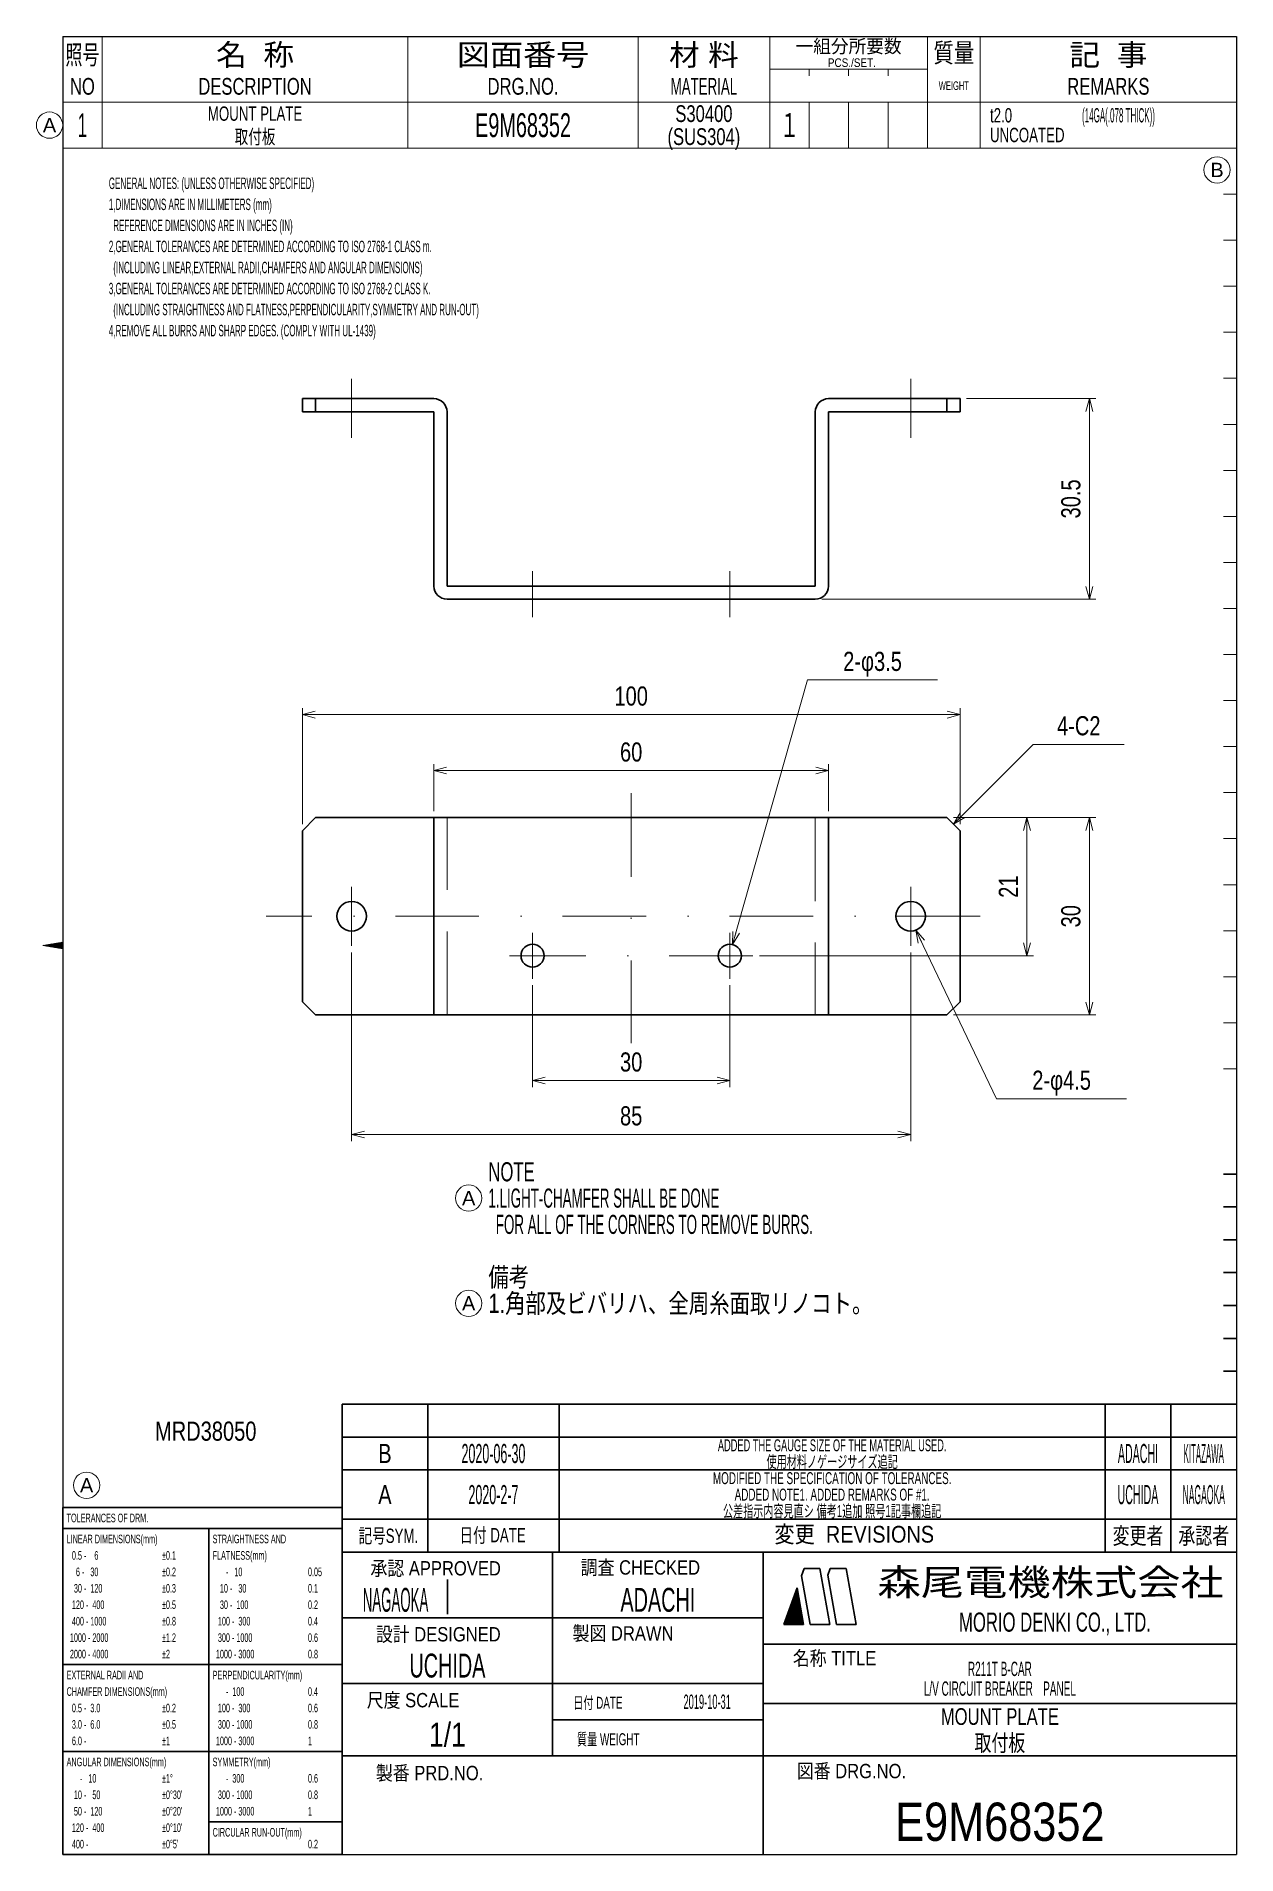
# Model space of a CAD drawing. Header units: millimetres. Extents: x 17 to 199, y 10 to 287.
import ezdxf
from ezdxf.enums import TextEntityAlignment as Align

# ---------------------------------------------------------------- set-up
doc = ezdxf.new("R2010")
doc.units = ezdxf.units.MM
doc.linetypes.add('DASHDOT', pattern=[25.3, 12.7, -6.3, 0, -6.3])
doc.linetypes.add('DASHED', pattern=[19, 12.7, -6.3])
for name, color, linetype in [('GR01_01', 7, 'Continuous'), ('GR01_02', 7, 'Continuous'), ('modified', 7, 'Continuous'), ('図面枠E9M', 7, 'Continuous'), ('表題、部品表', 7, 'Continuous'), ('表題、部品表_02', 7, 'Continuous'), ('表題、部品表_03', 7, 'Continuous')]:
    doc.layers.add(name, color=color, linetype=linetype)
doc.styles.add('HG丸ｺﾞｼｯｸM-PRO', font='')
doc.styles.get('HG丸ｺﾞｼｯｸM-PRO').set_extended_font_data('HG丸ｺﾞｼｯｸM-PRO')

# ---------------------------------------------------------------- blocks, each defined once
blk = doc.blocks.new('BLKF024')
at = {"layer": '図面枠E9M', "color": 4, "linetype": 'Continuous', "lineweight": 13}
for p, q in [((17.775844, 148.495693), (17.786182, 148.50603)), ((17.897062, 148.47549), (17.955887, 148.534315)), ((18.018281, 148.455287), (18.125593, 148.562599)), ((18.139499, 148.435083), (18.295299, 148.590883)), ((18.260717, 148.41488), (18.465004, 148.619167)), ((18.381936, 148.394677), (18.63471, 148.647452)), ((18.503154, 148.374474), (18.804416, 148.675736)), ((18.624372, 148.354271), (18.974121, 148.70402)), ((18.745591, 148.334068), (19.143827, 148.732304)), ((18.866809, 148.313865), (19.313532, 148.760589)), ((18.988027, 148.293662), (19.483238, 148.788873)), ((19.109245, 148.273459), (19.652944, 148.817157)), ((19.230464, 148.253256), (19.822649, 148.845442)), ((19.351682, 148.233053), (19.992355, 148.873726)), ((19.4729, 148.21285), (20.162061, 148.90201)), ((19.594119, 148.192647), (20.331766, 148.930294)), ((19.715337, 148.172444), (20.501472, 148.958579)), ((19.836555, 148.152241), (20.671177, 148.986863)), ((19.957774, 148.132038), (20.75, 148.924264)), ((20.078992, 148.111835), (20.75, 148.782843)), ((20.20021, 148.091632), (20.75, 148.641421)), ((20.321429, 148.071429), (20.75, 148.5)), ((20.442647, 148.051226), (20.75, 148.358579)), ((20.563865, 148.031022), (20.75, 148.217157)), ((20.685083, 148.010819), (20.75, 148.075736))]:
    blk.add_line(p, q, dxfattribs=at)
blk = doc.blocks.new('BLKF025')
at = {"layer": '図面枠E9M', "color": 3, "linetype": 'Continuous', "lineweight": 35}
for p, q in [((131.756831, 48.999879), (132.5833, 49.826349)), ((131.83776, 49.22223), (132.562102, 49.946572)), ((131.918689, 49.44458), (132.540903, 50.066794)), ((131.999617, 49.66693), (132.519705, 50.187017)), ((132.080546, 49.88928), (132.498506, 50.30724)), ((132.161475, 50.111631), (132.477307, 50.427463)), ((132.242404, 50.333981), (132.456109, 50.547686)), ((132.323333, 50.556331), (132.43491, 50.667909)), ((132.404262, 50.778681), (132.413712, 50.788131)), ((130.407871, 45.246757), (132.943675, 47.782561)), ((130.461969, 45.442276), (132.922477, 47.902784)), ((130.542898, 45.664626), (132.901278, 48.023006)), ((130.549292, 45.246757), (132.964874, 47.662338)), ((130.623827, 45.886976), (132.88008, 48.143229)), ((130.690714, 45.246757), (132.986072, 47.542115)), ((130.704756, 46.109327), (132.858881, 48.263452)), ((130.785684, 46.331677), (132.837682, 48.383675)), ((130.832135, 45.246757), (133.007271, 47.421892)), ((130.866613, 46.554027), (132.816484, 48.503898)), ((130.947542, 46.776377), (132.795285, 48.624121)), ((130.973556, 45.246757), (133.028469, 47.301669)), ((131.028471, 46.998727), (132.774087, 48.744343)), ((131.1094, 47.221078), (132.752888, 48.864566)), ((131.114978, 45.246757), (133.049668, 47.181447)), ((131.190329, 47.443428), (132.73169, 48.984789)), ((131.256399, 45.246757), (133.070866, 47.061224)), ((131.271258, 47.665778), (132.710491, 49.105012)), ((131.352186, 47.888128), (132.689293, 49.225235)), ((131.433115, 48.110479), (132.668094, 49.345457)), ((131.514044, 48.332829), (132.646896, 49.46568)), ((131.594973, 48.555179), (132.625697, 49.585903)), ((131.675902, 48.777529), (132.604499, 49.706126)), ((131.397821, 45.246757), (133.092065, 46.941001)), ((131.539242, 45.246757), (133.113263, 46.820778)), ((131.680663, 45.246757), (133.134462, 46.700555)), ((131.822085, 45.246757), (133.15566, 46.580332)), ((131.963506, 45.246757), (133.176859, 46.46011)), ((132.104927, 45.246757), (133.198057, 46.339887)), ((132.246349, 45.246757), (133.219256, 46.219664)), ((132.38777, 45.246757), (133.240455, 46.099441)), ((132.529191, 45.246757), (133.261653, 45.979218)), ((132.670613, 45.246757), (133.282852, 45.858995)), ((132.812034, 45.246757), (133.30405, 45.738773)), ((132.953455, 45.246757), (133.325249, 45.61855)), ((133.094877, 45.246757), (133.346447, 45.498327)), ((133.236298, 45.246757), (133.367646, 45.378104)), ((133.37772, 45.246757), (133.388844, 45.257881))]:
    blk.add_line(p, q, dxfattribs=at)
blk = doc.blocks.new('BLKF023')
at = {"layer": '図面枠E9M', "color": 2, "linetype": 'Continuous', "lineweight": 25}
for p, q in [((20.75, 286.75), (20.75, 10.25)), ((20.75, 286.75), (199.25, 286.75)), ((199.25, 286.75), (199.25, 10.25)), ((20.75, 10.25), (199.25, 10.25))]:
    blk.add_line(p, q, dxfattribs=at)
at = {"layer": '図面枠E9M', "color": 4, "linetype": 'Continuous', "lineweight": 13}
for p, q in [((199.25, 269.75), (197.25, 269.75)), ((199.25, 262.75), (197.25, 262.75)), ((199.25, 255.75), (197.25, 255.75)), ((199.25, 248.75), (197.25, 248.75)), ((199.25, 241.75), (197.25, 241.75)), ((199.25, 234.75), (197.25, 234.75)), ((199.25, 227.75), (197.25, 227.75)), ((199.25, 220.75), (197.25, 220.75)), ((199.25, 213.75), (197.25, 213.75)), ((199.25, 206.75), (197.25, 206.75)), ((199.25, 199.75), (197.25, 199.75)), ((199.25, 192.75), (197.25, 192.75)), ((199.25, 185.75), (197.25, 185.75)), ((199.25, 178.75), (197.25, 178.75)), ((199.25, 171.75), (197.25, 171.75)), ((199.25, 164.75), (197.25, 164.75)), ((199.25, 157.75), (197.25, 157.75)), ((199.25, 150.75), (197.25, 150.75)), ((20.75, 149), (17.75, 148.5)), ((17.75, 148.5), (20.75, 148)), ((199.25, 143.75), (197.25, 143.75)), ((199.25, 136.75), (197.25, 136.75)), ((197.25, 129.75), (199.25, 129.75))]:
    blk.add_line(p, q, dxfattribs=at)
at = {"layer": '図面枠E9M', "color": 3, "linetype": 'Continuous', "lineweight": 35}
for p, q in [((199.25, 113.75), (197.25, 113.75)), ((199.25, 108.75), (197.25, 108.75)), ((199.25, 103.75), (197.25, 103.75)), ((199.25, 98.75), (197.25, 98.75)), ((199.25, 93.75), (197.25, 93.75)), ((199.25, 88.75), (197.25, 88.75)), ((199.25, 83.75), (197.25, 83.75)), ((63.25, 78.75), (199.25, 78.75)), ((63.25, 78.75), (63.25, 10.25)), ((76.25, 78.75), (76.25, 56.25)), ((96.25, 56.25), (96.25, 78.75)), ((179.25, 56.25), (179.25, 78.75)), ((189.25, 56.25), (189.25, 78.75)), ((63.25, 73.75), (199.25, 73.75)), ((63.25, 68.75), (199.25, 68.75)), ((63.25, 61.25), (199.25, 61.25)), ((63.25, 56.25), (199.25, 56.25)), ((95.25, 56.25), (95.25, 25.25)), ((127.25, 56.25), (127.25, 10.25)), ((133.09, 52.65), (133.48, 53.75)), ((134.39, 45.25), (133.09, 52.65)), ((133.48, 53.75), (135.89, 53.75)), ((137.39, 45.25), (135.89, 53.75)), ((137.43, 53.75), (137.07, 52.76)), ((138.39, 45.25), (137.07, 52.76)), ((137.43, 53.75), (139.89, 53.75)), ((141.39, 45.25), (139.89, 53.75)), ((79.27, 52.11), (79.27, 46.8)), ((130.39, 45.25), (132.41, 50.8)), ((133.39, 45.25), (132.41, 50.8)), ((63.25, 46.25), (127.25, 46.25)), ((130.39, 45.25), (133.39, 45.25)), ((134.39, 45.25), (137.39, 45.25)), ((138.39, 45.25), (141.39, 45.25)), ((127.25, 42.25), (199.25, 42.25)), ((63.25, 36.25), (127.25, 36.25)), ((127.25, 33.25), (199.25, 33.25)), ((95.25, 30.75), (127.25, 30.75)), ((63.25, 25.25), (199.25, 25.25))]:
    blk.add_line(p, q, dxfattribs=at)
at = {"layer": '図面枠E9M', "color": 4, "linetype": 'Continuous', "lineweight": 13}
blk.add_blockref('BLKF024', (0, 0), dxfattribs=at)
at = {"layer": '図面枠E9M', "color": 3, "linetype": 'Continuous', "lineweight": 35}
blk.add_blockref('BLKF025', (0, 0), dxfattribs=at)
at = {"layer": '図面枠E9M', "color": 4, "linetype": 'Continuous', "lineweight": 13, "style": 'HG丸ｺﾞｼｯｸM-PRO'}
for s, height, width, p in [('記号SYM.', 2.182, 0.69227, (70.28, 58.74)), ('日付 DATE', 2.182, 0.692507, (86.12, 58.83)), ('変更  REVISIONS', 2.5455, 0.887352, (141.1, 58.97)), ('変更者', 2.545, 0.741121, (184.25, 58.75)), ('承認者', 2.545, 0.741121, (194.25, 58.75)), ('調査 CHECKED', 2.182, 0.863174, (108.59, 53.92)), ('承認 APPROVED', 2.1818, 0.863151, (77.46, 53.79)), ('設計 DESIGNED', 2.1818, 0.862613, (77.86, 43.76)), ('製図 DRAWN', 2.182, 0.863099, (105.95, 43.9)), ('名称 TITLE', 2.182, 0.862489, (138.11, 40.12)), ('尺度 SCALE', 2.182, 0.862581, (74.03, 33.74)), ('日付 DATE', 1.818, 0.618255, (102.13, 33.34)), ('質量 WEIGHT', 1.818, 0.618812, (103.71, 27.8)), ('製番 PRD.NO.', 2.182, 0.863299, (76.54, 22.66)), ('図番 DRG.NO.', 2.182, 0.863083, (140.68, 22.96))]:
    blk.add_text(s, height=height, dxfattribs=dict(at, width=width)).set_placement(p, align=Align.MIDDLE_CENTER)
at = {"layer": '図面枠E9M', "color": 2, "linetype": 'Continuous', "lineweight": 25, "style": 'HG丸ｺﾞｼｯｸM-PRO', "width": 1.206081}
blk.add_text('森尾電機株式会社', height=4, dxfattribs=at).set_placement((170.97, 51.68), align=Align.MIDDLE_CENTER)
at = {"layer": '図面枠E9M', "color": 3, "linetype": 'Continuous', "lineweight": 35, "style": 'HG丸ｺﾞｼｯｸM-PRO', "width": 0.652197}
blk.add_text('MORIO DENKI CO., LTD.', height=2.9091, dxfattribs=at).set_placement((171.63, 45.61), align=Align.MIDDLE_CENTER)
blk = doc.blocks.new('BLKF026')
at = {"layer": '図面枠E9M', "color": 3, "linetype": 'Continuous', "lineweight": 35, "style": 'HG丸ｺﾞｼｯｸM-PRO'}
for s, height, width, p in [('B', 2.91, 0.78204, (69.75, 71.25)), ('2020-06-30', 2.909, 0.488281, (86.25, 71.25)), ('ADDED THE GAUGE SIZE OF THE MATERIAL USED.', 1.8182, 0.578029, (137.75, 72.5)), ('ADACHI', 2.909, 0.415454, (184.25, 71.25)), ('KITAZAWA', 2.909, 0.308644, (194.25, 71.25)), ('A', 2.91, 0.782973, (69.75, 65)), ('2020-2-7', 2.909, 0.488281, (86.25, 65)), ('MODIFIED THE SPECIFICATION OF TOLERANCES.', 1.8182, 0.618603, (137.75, 67.5)), ('UCHIDA', 2.909, 0.415827, (184.25, 65)), ('NAGAOKA', 2.909, 0.334453, (194.25, 65)), ('NAGAOKA', 3.636, 0.414524, (71.36, 49)), ('ADACHI', 3.636, 0.619335, (111.25, 49)), ('UCHIDA', 3.636, 0.61989, (79.25, 39)), ('R211T B-CAR', 2.1818, 0.521736, (163.25, 38.5)), ('L/V CIRCUIT BREAKER\u3000PANEL', 2.1818, 0.522183, (163.25, 35.5)), ('2019-10-31', 2.182, 0.482412, (118.75, 33.5)), ('1/1', 3.636, 0.828847, (79.25, 28.5)), ('MOUNT PLATE', 2.5455, 0.741539, (163.25, 31.25)), ('E9M68352', 5.818, 0.845879, (163.25, 15.25))]:
    blk.add_text(s, height=height, dxfattribs=dict(at, width=width)).set_placement(p, align=Align.MIDDLE_CENTER)
blk = doc.blocks.new('BLKF027')
at = {"layer": 'GR01_01', "color": 3, "linetype": 'Continuous', "lineweight": 35}
for p, q in [((57.19, 165.95), (59.19, 167.95)), ((57.19, 165.95), (57.19, 139.95)), ((155.19, 167.95), (59.19, 167.95)), ((77.19, 167.95), (77.19, 137.95)), ((137.19, 137.95), (137.19, 167.95)), ((155.19, 167.95), (157.19, 165.95)), ((157.19, 165.95), (157.19, 139.95)), ((59.19, 137.95), (57.19, 139.95)), ((157.19, 139.95), (155.19, 137.95)), ((155.19, 137.95), (59.19, 137.95))]:
    blk.add_line(p, q, dxfattribs=at)
at = {"layer": 'GR01_01', "color": 4, "linetype": 'DASHED', "lineweight": 13}
for p, q in [((79.19, 137.95), (79.19, 167.95)), ((135.19, 167.95), (135.19, 137.95))]:
    blk.add_line(p, q, dxfattribs=at)
at = {"layer": 'GR01_01', "color": 3, "linetype": 'Continuous', "lineweight": 35}
for centre, radius in [((64.69, 152.95), 2.25), ((149.69, 152.95), 2.25), ((92.19, 146.95), 1.75), ((122.19, 146.95), 1.75)]:
    blk.add_circle(centre, radius, dxfattribs=at)
blk = doc.blocks.new('BLKF028')
at = {"layer": 'GR01_01', "color": 3, "linetype": 'Continuous', "lineweight": 35}
for p, q in [((57.19, 229.66), (57.19, 231.66)), ((57.19, 231.66), (77.19, 231.66)), ((77.19, 229.66), (57.19, 229.66)), ((59.19, 231.66), (59.19, 229.66)), ((77.19, 203.16), (77.19, 229.66)), ((79.19, 203.16), (79.19, 229.66)), ((135.19, 229.66), (135.19, 203.16)), ((157.19, 231.66), (137.19, 231.66)), ((137.19, 229.66), (137.19, 203.16)), ((157.19, 229.66), (137.19, 229.66)), ((155.19, 229.66), (155.19, 231.66)), ((157.19, 231.66), (157.19, 229.66)), ((135.19, 203.16), (79.19, 203.16)), ((135.19, 201.16), (79.19, 201.16))]:
    blk.add_line(p, q, dxfattribs=at)
for centre, start, end in [((77.19, 229.66), 0, 90), ((137.19, 229.66), 90, 180), ((79.19, 203.16), 180, 270), ((135.19, 203.16), 270, 0)]:
    blk.add_arc(centre, 2, start, end, dxfattribs=at)
blk = doc.blocks.new('FXTIP_ARROW_S')
at = {"color": 0, "linetype": 'Continuous', "lineweight": -2}
for q in [(-1, 0), (-0.97, 0.26), (-0.97, -0.26)]:
    blk.add_line((0, 0), q, dxfattribs=at)
blk = doc.blocks.new('FXTIP_ARROW_E')
at = {"color": 0, "linetype": 'Continuous', "lineweight": -2}
for q in [(-1, 0), (-0.97, 0.26), (-0.97, -0.26)]:
    blk.add_line((0, 0), q, dxfattribs=at)
blk = doc.blocks.new('BLKF029')
at = {"layer": '表題、部品表_02', "color": 4, "linetype": 'Continuous', "lineweight": 13}
for p, q in [((20.75, 276.75), (20.75, 269.75)), ((20.75, 276.75), (199.25, 276.75)), ((26.75, 276.75), (26.75, 269.75)), ((73.25, 276.75), (73.25, 269.75)), ((108.25, 276.75), (108.25, 269.75)), ((128.25, 276.75), (128.25, 269.75)), ((134.25, 276.75), (134.25, 269.75)), ((140.25, 276.75), (140.25, 269.75)), ((146.25, 269.75), (146.25, 276.75)), ((152.25, 276.75), (152.25, 269.75)), ((160.25, 276.75), (160.25, 269.75)), ((199.25, 276.75), (199.25, 269.75)), ((20.75, 269.75), (199.25, 269.75))]:
    blk.add_line(p, q, dxfattribs=at)
blk = doc.blocks.new('BLKF032')
at = {"layer": '表題、部品表', "color": 4, "linetype": 'Continuous', "lineweight": 13}
for p, q in [((20.75, 286.75), (20.75, 276.75)), ((20.75, 286.75), (199.25, 286.75)), ((26.75, 286.75), (26.75, 276.75)), ((73.25, 286.75), (73.25, 276.75)), ((108.25, 286.75), (108.25, 276.75)), ((128.25, 286.75), (128.25, 276.75)), ((152.25, 286.75), (152.25, 276.75)), ((160.25, 286.75), (160.25, 276.75)), ((199.25, 286.75), (199.25, 276.75)), ((128.25, 281.75), (152.25, 281.75)), ((134.25, 280.75), (134.25, 281.75)), ((140.25, 281.75), (140.25, 280.75)), ((146.25, 281.75), (146.25, 280.75)), ((20.75, 276.75), (199.25, 276.75))]:
    blk.add_line(p, q, dxfattribs=at)
at = {"layer": '表題、部品表', "color": 3, "linetype": 'Continuous', "lineweight": 35, "style": 'HG丸ｺﾞｼｯｸM-PRO'}
for s, height, width, p in [('照号', 2.909, 0.651535, (23.75, 283.95)), ('名  称', 3.273, 1.042426, (50, 283.95)), ('図面番号', 3.273, 1.127518, (90.75, 283.95)), ('材 料', 3.273, 1.042439, (118.25, 283.95)), ('一組分所要数', 2.036, 0.966638, (140.25, 285.25)), ('質量', 2.909, 0.781842, (156.25, 284.25)), ('記  事', 3.273, 1.042426, (179.75, 283.95)), ('PCS./SET.', 1.309, 0.862935, (140.75, 282.75)), ('NO', 2.545, 0.740841, (23.75, 279.15)), ('DESCRIPTION', 2.5455, 0.741365, (50, 279.15)), ('DRG.NO.', 2.545, 0.741189, (90.75, 279.15)), ('MATERIAL', 2.545, 0.594756, (118.25, 279.15)), ('WEIGHT', 1.309, 0.635507, (156.25, 279.25)), ('REMARKS', 2.545, 0.742803, (179.75, 279.15))]:
    blk.add_text(s, height=height, dxfattribs=dict(at, width=width)).set_placement(p, align=Align.MIDDLE_CENTER)
blk = doc.blocks.new('BLKF031')
at = {"layer": '表題、部品表', "color": 3, "linetype": 'Continuous', "lineweight": 13}
blk.add_blockref('BLKF032', (0, 0), dxfattribs=at)
blk = doc.blocks.new('BLKF033')
at = {"layer": '図面枠E9M', "color": 3, "linetype": 'Continuous', "lineweight": 35}
for p, q in [((20.75, 63.05), (63.25, 63.05)), ((20.75, 63.05), (20.75, 10.25)), ((63.25, 10.25), (63.25, 63.05)), ((20.75, 59.85), (63.25, 59.85)), ((42.95, 10.25), (42.95, 59.85)), ((20.75, 39.15), (42.95, 39.15)), ((42.95, 39.15), (63.25, 39.15)), ((20.75, 25.95), (42.95, 25.95)), ((42.95, 25.95), (63.25, 25.95)), ((42.95, 15.25), (63.25, 15.25)), ((20.75, 10.25), (63.25, 10.25))]:
    blk.add_line(p, q, dxfattribs=at)
at = {"layer": '図面枠E9M', "color": 4, "linetype": 'Continuous', "lineweight": 13, "style": 'HG丸ｺﾞｼｯｸM-PRO'}
for s, height, width, p in [('TOLERANCES OF DRM.', 1.3091, 0.578171, (21.35, 61.45)), ('LINEAR DIMENSIONS(mm)', 1.3091, 0.578157, (21.35, 58.25)), ('STRAIGHTNESS AND', 1.3091, 0.577537, (43.55, 58.25)), (' 0.5 -    6', 1.3091, 0.576124, (21.85, 55.75)), ('±0.1', 1.309, 0.576447, (35.85, 55.75)), ('FLATNESS(mm)', 1.3091, 0.578373, (43.55, 55.75)), ('   6 -   30', 1.3091, 0.576367, (21.85, 53.25)), ('±0.2', 1.309, 0.576447, (35.85, 53.25)), ('     -   10', 1.3091, 0.576414, (44.05, 53.25)), ('0.05', 1.309, 0.575594, (58.05, 53.25)), ('  30 -  120', 1.3091, 0.576292, (21.85, 50.75)), ('±0.3', 1.309, 0.576447, (35.85, 50.75)), ('  10 -   30', 1.3091, 0.576326, (44.05, 50.75)), ('0.1', 1.309, 0.575388, (58.05, 50.75)), (' 120 -  400', 1.3091, 0.576261, (21.85, 48.25)), ('±0.5', 1.309, 0.576447, (35.85, 48.25)), ('  30 -  100', 1.3091, 0.576292, (44.05, 48.25)), ('0.2', 1.309, 0.575388, (58.05, 48.25)), (' 400 - 1000', 1.3091, 0.576235, (21.85, 45.75)), ('±0.8', 1.309, 0.576447, (35.85, 45.75)), (' 100 -  300', 1.3091, 0.576261, (44.05, 45.75)), ('0.4', 1.309, 0.575388, (58.05, 45.75)), ('1000 - 2000', 1.3091, 0.576211, (21.85, 43.25)), ('±1.2', 1.309, 0.576447, (35.85, 43.25)), (' 300 - 1000', 1.3091, 0.576235, (44.05, 43.25)), ('0.6', 1.309, 0.575388, (58.05, 43.25)), ('2000 - 4000', 1.3091, 0.576211, (21.85, 40.75)), ('±2', 1.309, 0.577311, (35.85, 40.75)), ('1000 - 3000', 1.3091, 0.576211, (44.05, 40.75)), ('0.8', 1.309, 0.575388, (58.05, 40.75)), ('EXTERNAL RADII AND', 1.3091, 0.577966, (21.35, 37.55)), ('PERPENDICULARITY(mm)', 1.3091, 0.577743, (43.55, 37.55)), ('CHAMFER DIMENSIONS(mm)', 1.3091, 0.57813, (21.35, 35.05)), (' 0.5 -  3.0', 1.3091, 0.575865, (21.85, 32.55)), ('±0.2', 1.309, 0.576447, (35.85, 32.55)), (' 100 -  300', 1.3091, 0.576261, (44.05, 32.55)), ('     -  100', 1.3091, 0.576367, (44.05, 35.05)), ('0.4', 1.309, 0.575388, (58.05, 35.05)), ('0.6', 1.309, 0.575388, (58.05, 32.55)), (' 3.0 -  6.0', 1.3091, 0.575865, (21.85, 30.05)), ('±0.5', 1.309, 0.576447, (35.85, 30.05)), (' 300 - 1000', 1.3091, 0.576235, (44.05, 30.05)), ('0.8', 1.309, 0.575388, (58.05, 30.05)), (' 6.0 -', 1.309, 0.576034, (21.85, 27.55)), ('±1', 1.309, 0.577311, (35.85, 27.55)), ('1000 - 3000', 1.3091, 0.576211, (44.05, 27.55)), ('1', 1.31, 0.576062, (58.05, 27.55)), ('ANGULAR DIMENSIONS(mm)', 1.3091, 0.577928, (21.35, 24.35)), ('SYMMETRY(mm)', 1.3091, 0.577897, (43.55, 24.35)), ('     -   10', 1.3091, 0.576414, (21.85, 21.85)), ('±1°', 1.309, 0.577649, (35.85, 21.85)), ('     -  300', 1.3091, 0.576367, (44.05, 21.85)), ('0.6', 1.309, 0.575388, (58.05, 21.85)), ('  10 -   50', 1.3091, 0.576326, (21.85, 19.35)), ("±0°30'", 1.309, 0.576786, (35.85, 19.35)), (' 300 - 1000', 1.3091, 0.576235, (44.05, 19.35)), ('0.8', 1.309, 0.575388, (58.05, 19.35)), ('  50 -  120', 1.3091, 0.576292, (21.85, 16.85)), ("±0°20'", 1.309, 0.576786, (35.85, 16.85)), ('1000 - 3000', 1.3091, 0.576211, (44.05, 16.85)), ('1', 1.31, 0.576062, (58.05, 16.85)), (' 120 -  400', 1.3091, 0.576261, (21.85, 14.35)), ("±0°10'", 1.309, 0.576786, (35.85, 14.35)), ('CIRCULAR RUN-OUT(mm)', 1.3091, 0.577678, (43.55, 13.65)), (' 400 -', 1.309, 0.576375, (21.85, 11.85)), ("±0°5'", 1.309, 0.576932, (35.85, 11.85)), ('0.2', 1.309, 0.575388, (58.05, 11.85))]:
    blk.add_text(s, height=height, dxfattribs=dict(at, width=width)).set_placement(p, align=Align.MIDDLE_LEFT)
blk = doc.blocks.new('BLKF034')
at = {"layer": 'modified', "color": 4, "linetype": 'Continuous', "lineweight": 13}
blk.add_circle((24.39, 66.42), 2, dxfattribs=at)
at = {"layer": 'modified', "color": 4, "linetype": 'Continuous', "lineweight": 13, "style": 'HG丸ｺﾞｼｯｸM-PRO', "width": 1.042301}
blk.add_text('A', height=2.18, dxfattribs=at).set_placement((24.39, 66.42), align=Align.MIDDLE_CENTER)
blk = doc.blocks.new('BLKF035')
at = {"layer": 'modified', "color": 4, "linetype": 'Continuous', "lineweight": 13}
blk.add_circle((82.48, 110.09), 2, dxfattribs=at)
at = {"layer": 'modified', "color": 4, "linetype": 'Continuous', "lineweight": 13, "style": 'HG丸ｺﾞｼｯｸM-PRO', "width": 1.042301}
blk.add_text('A', height=2.18, dxfattribs=at).set_placement((82.48, 110.09), align=Align.MIDDLE_CENTER)
blk = doc.blocks.new('BLKF036')
at = {"layer": 'modified', "color": 4, "linetype": 'Continuous', "lineweight": 13}
blk.add_circle((82.48, 94.09), 2, dxfattribs=at)
at = {"layer": 'modified', "color": 4, "linetype": 'Continuous', "lineweight": 13, "style": 'HG丸ｺﾞｼｯｸM-PRO', "width": 1.042301}
blk.add_text('A', height=2.18, dxfattribs=at).set_placement((82.48, 94.09), align=Align.MIDDLE_CENTER)
blk = doc.blocks.new('BLKF037')
at = {"layer": 'modified', "color": 4, "linetype": 'Continuous', "lineweight": 13}
blk.add_circle((18.75, 273.25), 2, dxfattribs=at)
at = {"layer": 'modified', "color": 4, "linetype": 'Continuous', "lineweight": 13, "style": 'HG丸ｺﾞｼｯｸM-PRO', "width": 1.042301}
blk.add_text('A', height=2.18, dxfattribs=at).set_placement((18.75, 273.25), align=Align.MIDDLE_CENTER)
blk = doc.blocks.new('BLKF038')
at = {"layer": 'modified', "color": 4, "linetype": 'Continuous', "lineweight": 13}
blk.add_circle((196.27, 266.44), 2, dxfattribs=at)
at = {"layer": 'modified', "color": 4, "linetype": 'Continuous', "lineweight": 13, "style": 'HG丸ｺﾞｼｯｸM-PRO', "width": 1.04272}
blk.add_text('B', height=2.18, dxfattribs=at).set_placement((196.27, 266.44), align=Align.MIDDLE_CENTER)

msp = doc.modelspace()

# ---------------------------------------------------------------- linework, layer by layer
at = {"layer": 'GR01_01', "color": 4, "linetype": 'DASHDOT', "lineweight": 13}
for p, q in [((64.69, 225.69), (64.69, 234.69)), ((149.69, 225.69), (149.69, 234.69)), ((92.19, 198.42), (92.19, 205.42)), ((122.19, 198.42), (122.19, 205.42)), ((107.19, 171.64), (107.19, 133.64)), ((64.69, 148.45), (64.69, 157.44)), ((149.69, 148.45), (149.69, 157.44)), ((160.25, 152.95), (51.71, 152.95)), ((92.19, 150.45), (92.19, 143.45)), ((122.19, 150.45), (122.19, 143.45)), ((125.69, 146.95), (88.69, 146.95))]:
    msp.add_line(p, q, dxfattribs=at)
at = {"layer": 'GR01_02', "color": 4, "linetype": 'Continuous', "lineweight": 13}
for p, q in [((158.19, 231.66), (177.86, 231.66)), ((176.86, 201.16), (176.86, 231.66)), ((136.19, 201.16), (177.86, 201.16)), ((122.62, 148.64), (134.01, 188.88)), ((134.01, 188.88), (153.77, 188.88)), ((57.19, 166.95), (57.19, 184.61)), ((57.19, 183.61), (157.19, 183.61)), ((157.19, 166.95), (157.19, 184.61)), ((156.19, 166.95), (168.33, 179.09)), ((168.33, 179.09), (182.17, 179.09)), ((77.19, 168.95), (77.19, 176.1)), ((77.19, 175.1), (137.19, 175.1)), ((137.19, 168.95), (137.19, 176.1)), ((156.19, 167.95), (177.86, 167.95)), ((156.19, 167.95), (168.37, 167.95)), ((167.37, 146.95), (167.37, 167.95)), ((176.86, 137.95), (176.86, 167.95)), ((150.47, 150.84), (162.76, 125.19)), ((64.69, 147.45), (64.69, 118.77)), ((126.69, 146.95), (168.37, 146.95)), ((149.69, 147.45), (149.69, 118.77)), ((92.19, 142.45), (92.19, 126.96)), ((122.19, 142.45), (122.19, 126.96)), ((156.19, 137.95), (177.86, 137.95)), ((92.19, 127.96), (122.19, 127.96)), ((162.76, 125.19), (182.52, 125.19)), ((64.69, 119.77), (149.69, 119.77))]:
    msp.add_line(p, q, dxfattribs=at)

# ---------------------------------------------------------------- block references
at = {"layer": 'GR01_01', "color": 3, "linetype": 'Continuous', "lineweight": 35}
for name in ['BLKF028', 'BLKF027']:
    msp.add_blockref(name, (0, 0), dxfattribs=at)
at = {"layer": 'GR01_02', "color": 4, "linetype": 'Continuous', "lineweight": 13, "xscale": 2, "yscale": 2}
for name, p, rotation in [('FXTIP_ARROW_E', (176.86, 231.66), 90), ('FXTIP_ARROW_S', (176.86, 201.16), 270), ('FXTIP_ARROW_S', (57.19, 183.61), 180), ('FXTIP_ARROW_E', (157.19, 183.61), 360), ('FXTIP_ARROW_S', (77.19, 175.1), 180), ('FXTIP_ARROW_E', (137.19, 175.1), 360), ('FXTIP_ARROW_S', (156.19, 166.95), 225), ('FXTIP_ARROW_E', (167.37, 167.95), 90), ('FXTIP_ARROW_E', (176.86, 167.95), 90), ('FXTIP_ARROW_S', (122.62, 148.64), 254.205533774471), ('FXTIP_ARROW_S', (150.47, 150.84), 115.6175364081493), ('FXTIP_ARROW_S', (167.37, 146.95), 270), ('FXTIP_ARROW_S', (176.86, 137.95), 270), ('FXTIP_ARROW_S', (92.19, 127.96), 180), ('FXTIP_ARROW_E', (122.19, 127.96), 360), ('FXTIP_ARROW_S', (64.69, 119.77), 180), ('FXTIP_ARROW_E', (149.69, 119.77), 360)]:
    msp.add_blockref(name, p, dxfattribs=dict(at, rotation=rotation))
at = {"layer": 'modified', "color": 4, "linetype": 'Continuous', "lineweight": 13}
for name in ['BLKF037', 'BLKF038', 'BLKF035', 'BLKF036', 'BLKF034']:
    msp.add_blockref(name, (0, 0), dxfattribs=at)
at = {"layer": '図面枠E9M', "color": 4, "linetype": 'Continuous', "lineweight": 35}
msp.add_blockref('BLKF023', (0, 0), dxfattribs=at)
at = {"layer": '図面枠E9M', "color": 3, "linetype": 'Continuous', "lineweight": 35}
msp.add_blockref('BLKF026', (0, 0), dxfattribs=at)
at = {"layer": '図面枠E9M', "color": 4, "linetype": 'Continuous', "lineweight": 13}
msp.add_blockref('BLKF033', (0, 0), dxfattribs=at)
at = {"layer": '表題、部品表', "color": 3, "linetype": 'Continuous', "lineweight": 13}
msp.add_blockref('BLKF031', (0, 0), dxfattribs=at)
at = {"layer": '表題、部品表_02', "color": 4, "linetype": 'Continuous', "lineweight": 13}
msp.add_blockref('BLKF029', (0, 0), dxfattribs=at)

# ---------------------------------------------------------------- texts
at = {"layer": 'GR01_02', "color": 3, "linetype": 'Continuous', "lineweight": 35, "style": 'HG丸ｺﾞｼｯｸM-PRO'}
for s, rotation, width, p in [('30.5', 90, 0.784749, (176.36, 216.41)), ('2-φ3.5', 360, 0.783565, (143.89, 189.38)), ('21', 90, 0.784542, (166.87, 157.45)), ('30', 90, 0.784542, (176.36, 152.95)), ('30', 0, 0.784542, (107.19, 128.46))]:
    msp.add_text(s, height=2.909, rotation=rotation, dxfattribs=dict(at, width=width)).set_placement(p, align=Align.BOTTOM_CENTER)
for s, width, p in [('100', 0.784542, (107.19, 184.11)), ('4-C2', 0.783285, (175.25, 179.59)), ('60', 0.784542, (107.19, 175.6)), ('2-φ4.5', 0.783565, (172.64, 125.69)), ('85', 0.784542, (107.19, 120.27))]:
    msp.add_text(s, height=2.909, dxfattribs=dict(at, width=width)).set_placement(p, align=Align.BOTTOM_CENTER)
at = {"layer": '図面枠E9M', "color": 3, "linetype": 'Continuous', "lineweight": 35, "style": 'HG丸ｺﾞｼｯｸM-PRO'}
for s, width, p in [('GENERAL NOTES: (UNLESS OTHERWISE SPECIFIED)', 0.52211, (27.77, 265.28)), ('1,DIMENSIONS ARE IN MILLIMETERS (mm)', 0.521966, (27.77, 262.08)), ('  REFERENCE DIMENSIONS ARE IN INCHES (IN)', 0.521932, (27.77, 258.88)), ('2,GENERAL TOLERANCES ARE DETERMINED ACCORDING TO ISO 2768-1 CLASS m.', 0.522186, (27.77, 255.68)), ('  (INCLUDING LINEAR,EXTERNAL RADII,CHAMFERS AND ANGULAR DIMENSIONS)', 0.522355, (27.77, 252.48)), ('3,GENERAL TOLERANCES ARE DETERMINED ACCORDING TO ISO 2768-2 CLASS K.', 0.52223, (27.77, 249.28)), ('  (INCLUDING STRAIGHTNESS AND FLATNESS,PERPENDICULARITY,SYMMETRY AND RUN-OUT)', 0.522087, (27.77, 246.08)), ('4,REMOVE ALL BURRS AND SHARP EDGES. (COMPLY WITH UL-1439)', 0.52235, (27.77, 242.88))]:
    msp.add_text(s, height=1.7455, dxfattribs=dict(at, width=width)).set_placement(p, align=Align.TOP_LEFT)
for s, height, width, p in [('NOTE', 2.909, 0.651162, (85.48, 114.09)), ('1.LIGHT-CHAMFER SHALL BE DONE', 2.9091, 0.522391, (85.48, 110.09)), ('  FOR ALL OF THE CORNERS TO REMOVE BURRS.', 2.9091, 0.522326, (85.48, 106.09)), ('備考', 2.909, 0.781842, (85.48, 98.09)), ('1.角部及ビバリハ、全周糸面取リノコト。', 2.9091, 0.782004, (85.48, 94.09))]:
    msp.add_text(s, height=height, dxfattribs=dict(at, width=width)).set_placement(p, align=Align.MIDDLE_LEFT)
for s, height, width, p in [('MRD38050', 2.909, 0.783793, (42.5, 74.65)), ('使用材料ノゲージサイズ追記', 1.8182, 0.618958, (137.75, 70)), ('公差指示内容見直シ 備考1追加 照号1記事欄追記', 1.8182, 0.618851, (137.75, 62.5)), ('ADDED NOTE1. ADDED REMARKS OF #1.', 1.8182, 0.618195, (137.75, 65)), ('取付板', 2.545, 0.741121, (163.25, 27.25))]:
    msp.add_text(s, height=height, dxfattribs=dict(at, width=width)).set_placement(p, align=Align.MIDDLE_CENTER)
at = {"layer": '表題、部品表_03', "color": 3, "linetype": 'Continuous', "lineweight": 35, "style": 'HG丸ｺﾞｼｯｸM-PRO'}
for s, height, width, p in [('1', 3.64, 0.521199, (23.75, 273.25)), ('MOUNT PLATE', 2.1818, 0.692407, (50, 275)), ('E9M68352', 3.636, 0.619819, (90.75, 273.25)), ('S30400', 2.545, 0.740904, (118.25, 275)), ('１', 3.64, 0.578238, (131.25, 273.25)), ('取付板', 2.182, 0.692256, (50, 271.5)), ('(SUS304)', 2.545, 0.740651, (118.25, 271.5))]:
    msp.add_text(s, height=height, dxfattribs=dict(at, width=width)).set_placement(p, align=Align.MIDDLE_CENTER)
at = {"layer": '表題、部品表_03', "color": 3, "linetype": 'Continuous', "lineweight": 13, "style": 'HG丸ｺﾞｼｯｸM-PRO'}
for s, width, p in [('t2.0', 0.690457, (161.75, 274.75)), ('UNCOATED', 0.692605, (161.75, 271.75))]:
    msp.add_text(s, height=2.182, dxfattribs=dict(at, width=width)).set_placement(p, align=Align.MIDDLE_LEFT)
at = {"layer": '表題、部品表_03', "color": 3, "linetype": 'Continuous', "lineweight": 35, "style": 'HG丸ｺﾞｼｯｸM-PRO', "width": 0.416535}
msp.add_text('(14GA(.078 THICK))', height=2.1818, dxfattribs=at).set_placement((175.75, 274.75), align=Align.MIDDLE_LEFT)

doc.saveas('drawing.dxf')
